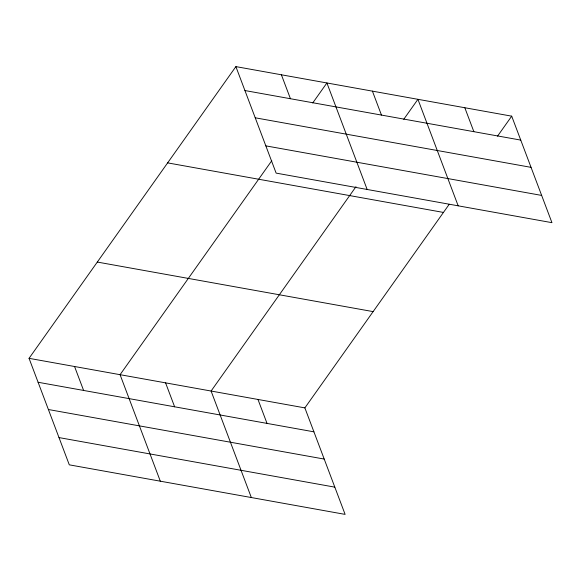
<?xml version="1.0" encoding="UTF-8"?>
<svg xmlns="http://www.w3.org/2000/svg" width="581" height="581" viewBox="0 0 581 581"><rect width="100%" height="100%" fill="white"/><g stroke="black" fill="none" stroke-linecap="round" stroke-linejoin="round"><path stroke-width="0.87" d="M449.222 204.287L304.872 407.884L345.114 514.388L69.292 464.836L29.05 358.332L235.886 66.612L511.708 116.164L551.95 222.668L276.128 173.116L235.886 66.612M271.777 160.719L120.071 374.687L160.312 481.191M312.731 102.953L326.907 82.96L367.148 189.464M355.971 186.697L211.092 391.035L251.333 497.539M403.751 119.308L417.928 99.315L458.169 205.819M497.532 136.157L511.708 116.164M244.935 90.549L520.75 140.101M255.226 117.798L531.049 167.35M265.837 145.867L541.652 195.419M167.633 162.876L443.448 212.435M97.303 262.06L373.125 311.619M29.05 358.332L304.872 407.884M38.099 382.269L313.914 431.828M48.39 409.518L324.213 459.07M59.001 437.587L334.816 487.147M464.815 107.739L473.864 131.676M372.414 91.137L381.463 115.082M281.393 74.789L290.442 98.726M257.979 399.459L267.028 423.404M165.578 382.857L174.627 406.802M74.557 366.509L83.606 390.447"/></g></svg>
